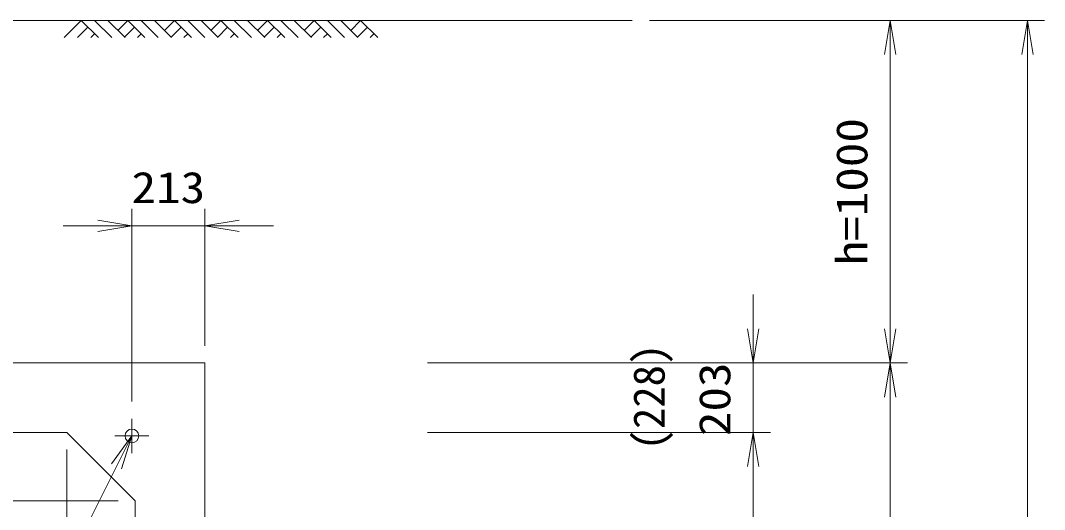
# Model space of a CAD drawing. Units: millimetres at full size. Extents: x 47000 to 89000, y 0 to 29700.
# Drawn here: x 69732 to 72720, y 14147 to 15575 of the extents above; entities that cross this region are included whole.
import ezdxf
from ezdxf.enums import TextEntityAlignment as Align

# ---------------------------------------------------------------- set-up
doc = ezdxf.new("R2010")
doc.units = ezdxf.units.MM
doc.header["$LTSCALE"] = 100
doc.linetypes.add('CHAIN', pattern=[18.5, 12, -1.5, 3.5, -1.5])
for name, color, linetype, lineweight in [('0_2', 4, 'Continuous', 13), ('寸法', 6, 'Continuous', 13), ('ﾊｯﾁﾝｸﾞ', 4, 'Continuous', 9)]:
    doc.layers.add(name, color=color, linetype=linetype, lineweight=lineweight)
doc.styles.add('ＭＳ ゴシック', font='')
doc.styles.get('ＭＳ ゴシック').set_extended_font_data('MS Gothic')

# ---------------------------------------------------------------- blocks, each defined once
blk = doc.blocks.new('open_arrow')
at = {"color": 0, "linetype": 'Continuous', "lineweight": -2}
blk.add_lwpolyline([(7.5, 1.25), (0, 0), (7.5, -1.25)], dxfattribs=at)

msp = doc.modelspace()

# ---------------------------------------------------------------- linework, layer by layer
at = {"layer": '0_2'}
msp.add_line((71517, 15575), (65417, 15575), dxfattribs=at)
at = {"layer": '0_2', "color": 2, "linetype": 'CHAIN'}
for p, q in [((70057, 14412), (70057, 14312)), ((70107, 14362), (70007, 14362))]:
    msp.add_line(p, q, dxfattribs=at)
at = {"layer": '0_2', "color": 3}
for points in [[(66664, 12119), (70270, 12119), (70270, 14575), (66664, 14575)], [(67067, 12322), (69867, 12322), (70067, 12522), (70067, 14172), (69867, 14372), (67067, 14372), (66867, 14172), (66867, 12522)]]:
    msp.add_lwpolyline(points, close=True, dxfattribs=at)
msp.add_circle((70057, 14362), 20, dxfattribs=at)
at = {"layer": '寸法'}
for p, q in [((71567, 15575), (72720, 15575)), ((71567, 15575), (72320, 15575)), ((72270, 14575), (72270, 15575)), ((72670, 15575), (72670, 11799)), ((70057, 14462), (70057, 15025)), ((70270, 14625), (70270, 15025)), ((70470, 14975), (69857, 14975)), ((71870, 14172), (71870, 14775)), ((70920, 14575), (72320, 14575)), ((70920, 14575), (72320, 14575)), ((70920, 14575), (71920, 14575)), ((72270, 14575), (72270, 12119)), ((69817, 14372), (69117, 14372)), ((70920, 14372), (71920, 14372)), ((70920, 14372), (71920, 14372)), ((71870, 14372), (71870, 12322)), ((69867, 14322), (69867, 13422)), ((70017, 14172), (69117, 14172))]:
    msp.add_line(p, q, dxfattribs=at)
msp.add_lwpolyline([(70057, 14362), (70012.3, 14272.6), (69762, 13772), (68795.3, 13772)], dxfattribs=at)
at = {"layer": 'ﾊｯﾁﾝｸﾞ'}
for p, q in [((69859.4, 15525), (69909.4, 15575)), ((69909.4, 15575), (69959.4, 15525)), ((69948.2, 15575), (69998.2, 15525)), ((69987.1, 15575), (70037.1, 15525)), ((70016.2, 15545.9), (70045.2, 15575)), ((70045.2, 15575), (70095.2, 15525)), ((70084.1, 15575), (70134.1, 15525)), ((70123, 15575), (70173, 15525)), ((70152.1, 15545.9), (70181.1, 15575)), ((70181.1, 15575), (70231.1, 15525)), ((70220, 15575), (70270, 15525)), ((70258.9, 15575), (70308.9, 15525)), ((70287.9, 15545.9), (70317, 15575)), ((70317, 15575), (70367, 15525)), ((70355.9, 15575), (70405.9, 15525)), ((70394.8, 15575), (70444.8, 15525)), ((70423.8, 15545.9), (70452.9, 15575)), ((70452.9, 15575), (70502.9, 15525)), ((70491.8, 15575), (70541.8, 15525)), ((70530.7, 15575), (70580.7, 15525)), ((70559.7, 15545.9), (70588.8, 15575)), ((70588.8, 15575), (70638.8, 15525)), ((70627.7, 15575), (70677.7, 15525)), ((70666.5, 15575), (70716.5, 15525)), ((70695.6, 15545.9), (70724.6, 15575)), ((70724.6, 15575), (70774.6, 15525)), ((69898.2, 15525), (69928.8, 15555.6)), ((70035.6, 15526.5), (70064.7, 15555.6)), ((70171.5, 15526.5), (70200.6, 15555.6)), ((70307.4, 15526.5), (70336.4, 15555.6)), ((70443.3, 15526.5), (70472.3, 15555.6)), ((70579.2, 15526.5), (70608.2, 15555.6)), ((70715, 15526.5), (70744.1, 15555.6)), ((69937.1, 15525), (69948.2, 15536.1)), ((70073, 15525), (70084.1, 15536.1)), ((70208.9, 15525), (70220, 15536.1)), ((70344.8, 15525), (70355.9, 15536.1)), ((70480.7, 15525), (70491.8, 15536.1)), ((70616.5, 15525), (70627.7, 15536.1)), ((70752.4, 15525), (70763.5, 15536.1))]:
    msp.add_line(p, q, dxfattribs=at)

# ---------------------------------------------------------------- block references
at = {"layer": '寸法', "xscale": 13.3, "yscale": 13.3}
for p, rotation in [((72270, 15575), 270), ((72670, 15575), 270), ((70057, 14975), 180), ((71870, 14575), 90), ((72270, 14575), 90), ((72270, 14575), 270), ((70057, 14362), 243.4), ((71870, 14372), 270), ((71870, 14372), 270)]:
    msp.add_blockref('open_arrow', p, dxfattribs=dict(at, rotation=rotation))
msp.add_blockref('open_arrow', (70270, 14975), dxfattribs=at)

# ---------------------------------------------------------------- texts
at = {"layer": '寸法', "style": 'ＭＳ ゴシック', "width": 1.15}
for s, p in [('h=1000', (72157.5, 15075)), ('203', (71757.5, 14469))]:
    msp.add_text(s, height=91.64, rotation=90, dxfattribs=at).set_placement(p, align=Align.MIDDLE_CENTER)
msp.add_text('213', height=91.64, dxfattribs=at).set_placement((70163.5, 15087.5), align=Align.MIDDLE_CENTER)
at = {"layer": '寸法', "color": 3, "style": 'ＭＳ ゴシック'}
msp.add_text('(228)', height=91.64, rotation=90, dxfattribs=at).set_placement((71520, 14475.4), align=Align.TOP_CENTER)

doc.saveas('drawing.dxf')
